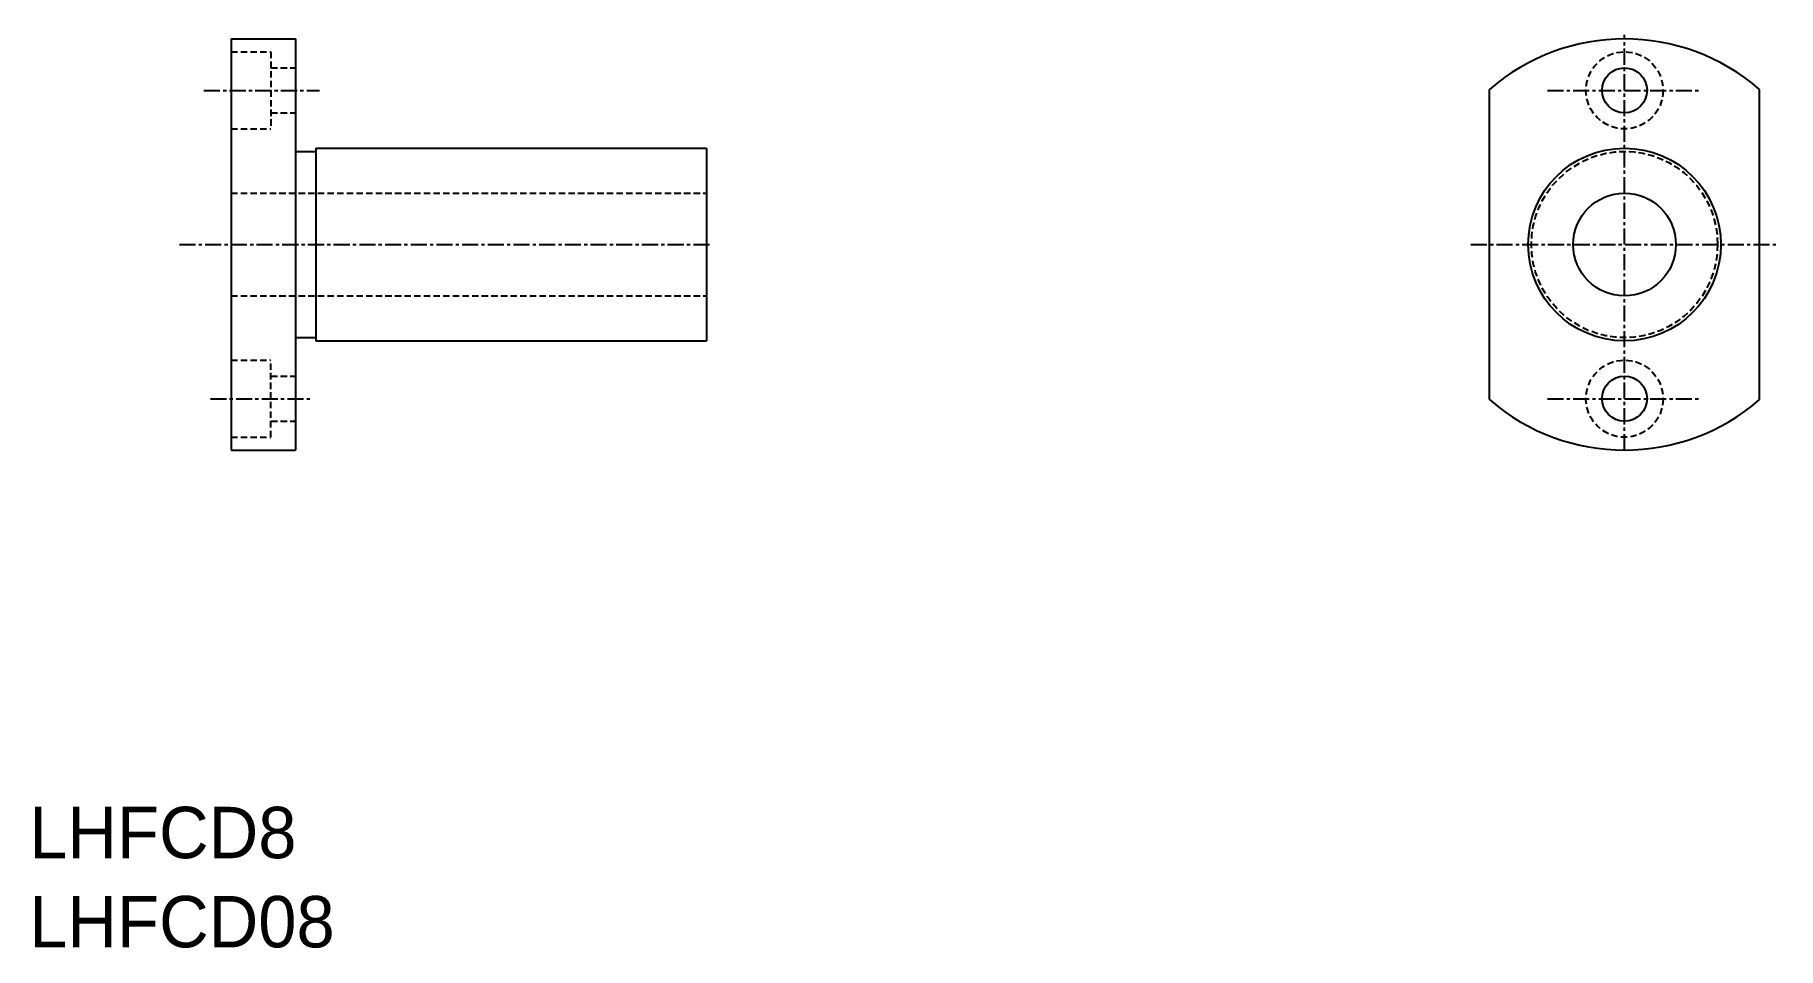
# Model space of a CAD drawing. Extents: x 287 to 423, y 136 to 207.
import ezdxf

# ---------------------------------------------------------------- set-up
doc = ezdxf.new("R2010")
doc.units = 0
doc.linetypes.add('CENTER', pattern=[2, 1.25, -0.25, 0.25, -0.25])
doc.linetypes.add('DASHED', pattern=[0.75, 0.5, -0.25])
doc.layers.get('0').update_dxf_attribs({"linetype": 'CONTINUOUS'})
doc.layers.add('CENTER', color=1, linetype='CENTER')

msp = doc.modelspace()

# ---------------------------------------------------------------- linework, layer by layer
at = {"color": 7, "linetype": 'CONTINUOUS'}
for p, q in [((302.45, 206.31), (302.45, 174.31)), ((302.45, 206.31), (307.45, 206.31)), ((307.45, 206.31), (307.45, 174.31)), ((400.42, 178.24), (400.42, 202.39)), ((421.42, 178.24), (421.42, 202.39)), ((307.45, 197.56), (309.05, 197.56)), ((309.05, 197.81), (309.05, 182.81)), ((309.05, 197.81), (339.45, 197.81)), ((339.45, 197.81), (339.45, 182.81)), ((307.45, 183.06), (309.05, 183.06)), ((309.05, 182.81), (339.45, 182.81)), ((302.45, 174.31), (307.45, 174.31))]:
    msp.add_line(p, q, dxfattribs=at)
at = {"color": 3, "linetype": 'DASHED'}
for p, q in [((302.45, 205.31), (305.55, 205.31)), ((305.55, 205.31), (305.55, 199.31)), ((305.55, 204.06), (307.45, 204.06)), ((305.55, 200.56), (307.45, 200.56)), ((302.45, 199.31), (305.55, 199.31)), ((302.45, 194.31), (339.45, 194.31)), ((302.45, 186.31), (339.45, 186.31)), ((302.45, 181.31), (305.55, 181.31)), ((305.55, 175.31), (305.55, 181.31)), ((305.55, 180.06), (307.45, 180.06)), ((305.55, 176.56), (307.45, 176.56)), ((302.45, 175.31), (305.55, 175.31))]:
    msp.add_line(p, q, dxfattribs=at)
for centre, radius in [((410.92, 202.31), 3), ((410.92, 190.31), 7.25), ((410.92, 178.31), 3)]:
    msp.add_circle(centre, radius, dxfattribs=at)
at = {"color": 7, "linetype": 'CONTINUOUS'}
for centre, radius in [((410.92, 202.31), 1.75), ((410.92, 190.31), 7.5), ((410.92, 190.31), 4), ((410.92, 178.31), 1.75)]:
    msp.add_circle(centre, radius, dxfattribs=at)
for start, end in [(48.9855, 131.0145), (228.9855, 311.0145)]:
    msp.add_arc((410.92, 190.31), 16, start, end, dxfattribs=at)
at = {"layer": 'CENTER', "color": 1, "linetype": 'CENTER'}
for p, q in [((410.92, 174.31), (410.92, 206.63)), ((300.33, 202.31), (309.33, 202.31)), ((404.92, 202.31), (416.92, 202.31)), ((298.43, 190.31), (339.83, 190.31)), ((398.96, 190.31), (422.88, 190.31)), ((300.83, 178.31), (308.83, 178.31)), ((404.92, 178.31), (416.92, 178.31))]:
    msp.add_line(p, q, dxfattribs=at)

# ---------------------------------------------------------------- texts
at = {"color": 7, "linetype": 'CONTINUOUS'}
for s, p in [('LHFCD8', (286.73, 142.54)), ('LHFCD08', (286.73, 135.6))]:
    msp.add_text(s, height=4, dxfattribs=at).set_placement(p)

doc.saveas('drawing.dxf')
